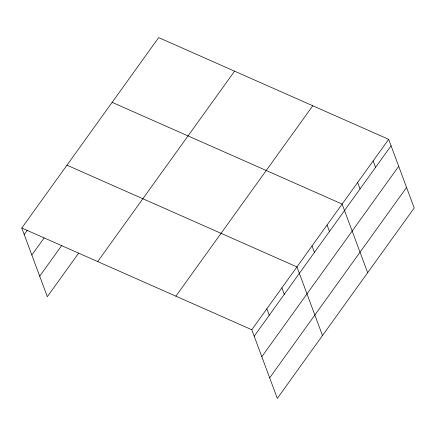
<?xml version="1.0" encoding="UTF-8"?>
<svg xmlns="http://www.w3.org/2000/svg" width="436" height="436" viewBox="0 0 436 436"><rect width="100%" height="100%" fill="white"/><g stroke="black" fill="none" stroke-linecap="round" stroke-linejoin="round"><path stroke-width="0.65" d="M21.8 228.017L158.688 37.605L388.667 139.324L414.2 207.983L277.312 398.395L251.779 329.736L21.8 228.017L47.333 296.676L78.638 253.131M24.209 234.492L27.375 230.083M31.839 255.011L44.123 237.925M39.703 276.157L61.89 245.288M97.691 261.584L234.579 71.172M175.888 296.169L312.776 105.757M251.779 329.736L388.667 139.324M254.183 336.205L391.07 145.793M261.818 356.73L398.706 166.318M269.682 377.87L406.57 187.458M112.145 102.346L342.124 204.064L367.657 272.723M66.975 165.184L296.949 266.897L322.487 335.557M373.151 160.9L375.56 167.375M357.64 182.482L360.043 188.957M327.065 225.009L329.474 231.478M312.007 245.953L314.416 252.428M281.896 287.842L284.299 294.316M266.837 308.792L269.241 315.261"/></g></svg>
